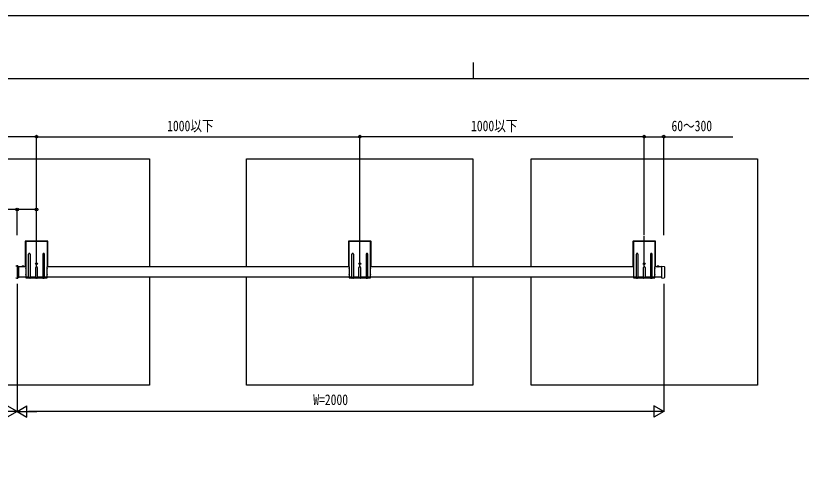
# Model space of a CAD drawing. Units: millimetres, scale not verified. Extents: x -4205 to 4205, y -2970 to 2970.
# Drawn here: x -1420 to 1010, y 1570 to 2970 of the extents above; entities that cross this region are included whole.
import ezdxf
from ezdxf.enums import TextEntityAlignment as Align

# ---------------------------------------------------------------- set-up
doc = ezdxf.new("R2010")
doc.units = ezdxf.units.MM
doc.header["$LTSCALE"] = 16
for name, color, linetype in [('0-3_YKK_12', 2, 'Continuous'), ('0-4_YKK_A1', 4, 'Continuous'), ('0-5_YKK_D', 6, 'Continuous'), ('0-6_YKK_ZWAK', 7, 'Continuous')]:
    doc.layers.add(name, color=color, linetype=linetype)
doc.styles.add('ＭＳ ゴシック', font='')
doc.styles.get('ＭＳ ゴシック').set_extended_font_data('MS Gothic')

msp = doc.modelspace()

# ---------------------------------------------------------------- linework, layer by layer
at = {"layer": '0-3_YKK_12'}
for p, q in [((-1355.56, 2192.77), (-1355.56, 2287.77)), ((-355.56, 2192.77), (-355.56, 2287.77)), ((524.34, 2192.77), (524.34, 2287.77)), ((-1415.56, 2197.97), (-1415.56, 2155.57))]:
    msp.add_line(p, q, dxfattribs=at)
at = {"layer": '0-4_YKK_A1'}
for p, q in [((-1390.56, 2271.27), (-1390.56, 2194.77)), ((-1322.06, 2272.77), (-1389.06, 2272.77)), ((-1389.06, 2270.27), (-1389.06, 2193.27)), ((-1323.06, 2271.27), (-1388.06, 2271.27)), ((-1322.06, 2193.27), (-1322.06, 2270.27)), ((-1320.56, 2194.77), (-1320.56, 2271.27)), ((-390.56, 2271.27), (-390.56, 2194.77)), ((-322.06, 2272.77), (-389.06, 2272.77)), ((-389.06, 2270.27), (-389.06, 2193.27)), ((-323.06, 2271.27), (-388.06, 2271.27)), ((-322.06, 2193.27), (-322.06, 2270.27)), ((-320.56, 2194.77), (-320.56, 2271.27)), ((489.34, 2271.27), (489.34, 2194.77)), ((557.84, 2272.77), (490.84, 2272.77)), ((490.84, 2270.27), (490.84, 2193.27)), ((556.84, 2271.27), (491.84, 2271.27)), ((557.84, 2193.27), (557.84, 2270.27)), ((559.34, 2194.77), (559.34, 2271.27)), ((-1380.06, 2159.27), (-1380.06, 2232.27)), ((-1375.06, 2232.27), (-1375.06, 2159.27)), ((-1336.06, 2232.27), (-1336.06, 2159.27)), ((-1331.06, 2159.27), (-1331.06, 2232.27)), ((-380.06, 2159.27), (-380.06, 2232.27)), ((-375.06, 2232.27), (-375.06, 2159.27)), ((-336.06, 2232.27), (-336.06, 2159.27)), ((-331.06, 2159.27), (-331.06, 2232.27)), ((499.84, 2159.27), (499.84, 2232.27)), ((504.84, 2232.27), (504.84, 2159.27)), ((543.84, 2232.27), (543.84, 2159.27)), ((548.84, 2159.27), (548.84, 2232.27)), ((-1415.56, 2195.02), (-1419.87, 2194.76)), ((-1415.56, 2194.03), (-1415.56, 2159.52)), ((-1388.56, 2192.77), (-1411.06, 2192.77)), ((-1392.86, 2193.29), (-1402.26, 2193.29)), ((-1402.26, 2192.77), (-1402.26, 2193.29)), ((-1392.86, 2192.77), (-1402.26, 2192.77)), ((-1399.66, 2194.93), (-1398.71, 2192.98)), ((-1395.56, 2192.77), (-1399.56, 2192.77)), ((-1395.46, 2194.93), (-1396.41, 2192.98)), ((-1392.86, 2192.77), (-1392.86, 2193.29)), ((-1388.56, 2192.77), (-1390.56, 2194.77)), ((-1388.56, 2192.77), (-1388.56, 2189.23)), ((-1388.56, 2188.32), (-1388.56, 2170.23)), ((-1358.06, 2159.27), (-1358.06, 2191.47)), ((-1353.06, 2191.47), (-1353.06, 2159.27)), ((-1320.56, 2194.77), (-1322.56, 2192.77)), ((-388.56, 2192.77), (-1322.56, 2192.77)), ((-1322.56, 2189.23), (-1322.56, 2192.77)), ((-1322.56, 2170.23), (-1322.56, 2188.32)), ((-388.56, 2192.77), (-390.56, 2194.77)), ((-388.56, 2192.77), (-388.56, 2189.23)), ((-388.56, 2188.32), (-388.56, 2170.23)), ((-358.06, 2159.27), (-358.06, 2191.47)), ((-353.06, 2191.47), (-353.06, 2159.27)), ((-320.56, 2194.77), (-322.56, 2192.77)), ((491.34, 2192.77), (-322.56, 2192.77)), ((-322.56, 2189.23), (-322.56, 2192.77)), ((-322.56, 2170.23), (-322.56, 2188.32)), ((491.34, 2192.77), (489.34, 2194.77)), ((491.34, 2192.77), (491.34, 2189.23)), ((491.34, 2188.32), (491.34, 2170.23)), ((521.84, 2159.27), (521.84, 2191.47)), ((526.84, 2191.47), (526.84, 2159.27)), ((559.34, 2194.77), (557.34, 2192.77)), ((578.44, 2192.77), (557.34, 2192.77)), ((557.34, 2189.23), (557.34, 2192.77)), ((557.34, 2170.23), (557.34, 2188.32)), ((571.64, 2193.29), (562.24, 2193.29)), ((562.24, 2192.77), (562.24, 2193.29)), ((571.64, 2192.77), (562.24, 2192.77)), ((568.94, 2192.77), (564.94, 2192.77)), ((571.64, 2192.77), (571.64, 2193.29)), ((578.44, 2194.02), (578.44, 2194.71)), ((578.44, 2159.52), (578.44, 2194.02)), ((578.76, 2195.01), (585.5, 2194.59)), ((586.44, 2193.59), (586.44, 2159.95)), ((-1388.56, 2169.32), (-1388.56, 2159.27)), ((-1322.56, 2159.27), (-1322.56, 2169.32)), ((-388.56, 2169.32), (-388.56, 2159.27)), ((-322.56, 2159.27), (-322.56, 2169.32)), ((491.34, 2169.32), (491.34, 2159.27)), ((557.34, 2159.27), (557.34, 2169.32)), ((-1419.87, 2158.79), (-1415.56, 2158.52)), ((-1415.56, 2158.52), (-1415.56, 2159.52)), ((-1411.24, 2158.79), (-1415.56, 2158.52)), ((-1388.56, 2160.77), (-1411.06, 2160.77)), ((-1411.06, 2159.79), (-1411.06, 2158.99)), ((-1379.06, 2160.77), (-1388.56, 2160.77)), ((-1388.56, 2159.27), (-1380.06, 2159.27)), ((-1376.06, 2158.27), (-1379.06, 2158.27)), ((-1377.06, 2159.77), (-1378.06, 2159.77)), ((-1357.06, 2160.77), (-1376.06, 2160.77)), ((-1375.06, 2159.27), (-1358.06, 2159.27)), ((-1354.06, 2158.27), (-1357.06, 2158.27)), ((-1355.06, 2159.77), (-1356.06, 2159.77)), ((-1335.06, 2160.77), (-1354.06, 2160.77)), ((-1353.06, 2159.27), (-1336.06, 2159.27)), ((-1335.06, 2158.27), (-1332.06, 2158.27)), ((-1333.06, 2159.77), (-1334.06, 2159.77)), ((-1322.56, 2160.77), (-1332.06, 2160.77)), ((-1331.06, 2159.27), (-1322.56, 2159.27)), ((-388.56, 2160.77), (-1322.56, 2160.77)), ((-379.06, 2160.77), (-388.56, 2160.77)), ((-388.56, 2159.27), (-380.06, 2159.27)), ((-376.06, 2158.27), (-379.06, 2158.27)), ((-377.06, 2159.77), (-378.06, 2159.77)), ((-357.06, 2160.77), (-376.06, 2160.77)), ((-375.06, 2159.27), (-358.06, 2159.27)), ((-354.06, 2158.27), (-357.06, 2158.27)), ((-355.06, 2159.77), (-356.06, 2159.77)), ((-335.06, 2160.77), (-354.06, 2160.77)), ((-353.06, 2159.27), (-336.06, 2159.27)), ((-335.06, 2158.27), (-332.06, 2158.27)), ((-333.06, 2159.77), (-334.06, 2159.77)), ((-322.56, 2160.77), (-332.06, 2160.77)), ((-331.06, 2159.27), (-322.56, 2159.27)), ((491.34, 2160.77), (-322.56, 2160.77)), ((500.84, 2160.77), (491.34, 2160.77)), ((491.34, 2159.27), (499.84, 2159.27)), ((503.84, 2158.27), (500.84, 2158.27)), ((502.84, 2159.77), (501.84, 2159.77)), ((522.84, 2160.77), (503.84, 2160.77)), ((504.84, 2159.27), (521.84, 2159.27)), ((525.84, 2158.27), (522.84, 2158.27)), ((524.84, 2159.77), (523.84, 2159.77)), ((544.84, 2160.77), (525.84, 2160.77)), ((526.84, 2159.27), (543.84, 2159.27)), ((544.84, 2158.27), (547.84, 2158.27)), ((546.84, 2159.77), (545.84, 2159.77)), ((557.34, 2160.77), (547.84, 2160.77)), ((548.84, 2159.27), (557.34, 2159.27)), ((578.44, 2160.77), (557.34, 2160.77)), ((578.44, 2158.84), (578.44, 2159.52)), ((578.76, 2158.54), (585.5, 2158.96))]:
    msp.add_line(p, q, dxfattribs=at)
for points in [[(-1705.56, 2192.77), (-1705.56, 2526.77), (-1005.56, 2526.77), (-1005.56, 2192.77)], [(-705.56, 2192.77), (-705.56, 2526.77), (-5.56, 2526.77), (-5.56, 2192.77)], [(174.34, 2192.77), (174.34, 2526.77), (874.34, 2526.77), (874.34, 1826.77), (174.34, 1826.77), (174.34, 2160.77)], [(-1415.56, 2194.03), (-1415.56, 2195.02), (-1411.24, 2194.76)], [(-1411.06, 2194.56), (-1411.06, 2193.76), (-1411.06, 2159.79)], [(564.84, 2194.93), (565.79, 2192.98), (566.94, 2192.37)], [(569.04, 2194.93), (568.09, 2192.98), (566.94, 2192.37)], [(-1005.56, 2160.77), (-1005.56, 1826.77), (-1705.56, 1826.77), (-1705.56, 2160.77)], [(-5.56, 2160.77), (-5.56, 1826.77), (-705.56, 1826.77), (-705.56, 2160.77)]]:
    msp.add_lwpolyline(points, dxfattribs=at)
for centre in [(-1355.56, 2202.77), (-355.56, 2202.77), (524.34, 2202.77)]:
    msp.add_circle(centre, 2.75, dxfattribs=at)
for centre, radius, start, end in [((-1389.06, 2271.27), 1.5, 90, 180), ((-1388.06, 2270.27), 1, 90, 180), ((-1323.06, 2270.27), 1, 0, 90), ((-1322.06, 2271.27), 1.5, 0, 90), ((-389.06, 2271.27), 1.5, 90, 180), ((-388.06, 2270.27), 1, 90, 180), ((-323.06, 2270.27), 1, 0, 90), ((-322.06, 2271.27), 1.5, 0, 90), ((490.84, 2271.27), 1.5, 90, 180), ((491.84, 2270.27), 1, 90, 180), ((556.84, 2270.27), 1, 0, 90), ((557.84, 2271.27), 1.5, 0, 90), ((-1377.56, 2232.27), 2.5, 0, 180), ((-1333.56, 2232.27), 2.5, 0, 180), ((-377.56, 2232.27), 2.5, 0, 180), ((-333.56, 2232.27), 2.5, 0, 180), ((502.34, 2232.27), 2.5, 0, 180), ((546.34, 2232.27), 2.5, 0, 180), ((-1411.26, 2194.56), 0.2, 0, 86.5), ((-1397.56, 2188.73), 6.55, 44.12696, 135.87304), ((-1388.76, 2188.77), 0.5, 293.57818, 66.42182), ((-1355.56, 2191.47), 2.5, 0, 180), ((-1322.36, 2188.77), 0.5, 113.57818, 246.42182), ((-388.76, 2188.77), 0.5, 293.57818, 66.42182), ((-355.56, 2191.47), 2.5, 0, 180), ((-322.36, 2188.77), 0.5, 113.57818, 246.42182), ((491.14, 2188.77), 0.5, 293.57818, 66.42182), ((524.34, 2191.47), 2.5, 0, 180), ((557.54, 2188.77), 0.5, 113.57818, 246.42182), ((566.94, 2188.73), 6.55, 44.12696, 135.87304), ((578.74, 2194.71), 0.3, 86.5, 180), ((585.44, 2193.59), 1, 0, 86.5), ((-1388.76, 2169.77), 0.5, 293.57818, 66.42182), ((-1322.36, 2169.77), 0.5, 113.57818, 246.42182), ((-388.76, 2169.77), 0.5, 293.57818, 66.42182), ((-322.36, 2169.77), 0.5, 113.57818, 246.42182), ((491.14, 2169.77), 0.5, 293.57818, 66.42182), ((557.54, 2169.77), 0.5, 113.57818, 246.42182), ((-1411.26, 2158.99), 0.2, 273.5, 0), ((-1379.06, 2159.27), 1, 180, 270), ((-1378.06, 2160.77), 1, 180, 270), ((-1377.06, 2160.77), 1, 270, 0), ((-1376.06, 2159.27), 1, 270, 0), ((-1357.06, 2159.27), 1, 180, 270), ((-1356.06, 2160.77), 1, 180, 270), ((-1355.06, 2160.77), 1, 270, 0), ((-1354.06, 2159.27), 1, 270, 0), ((-1335.06, 2159.27), 1, 180, 270), ((-1334.06, 2160.77), 1, 180, 270), ((-1333.06, 2160.77), 1, 270, 0), ((-1332.06, 2159.27), 1, 270, 0), ((-379.06, 2159.27), 1, 180, 270), ((-378.06, 2160.77), 1, 180, 270), ((-377.06, 2160.77), 1, 270, 0), ((-376.06, 2159.27), 1, 270, 0), ((-357.06, 2159.27), 1, 180, 270), ((-356.06, 2160.77), 1, 180, 270), ((-355.06, 2160.77), 1, 270, 0), ((-354.06, 2159.27), 1, 270, 0), ((-335.06, 2159.27), 1, 180, 270), ((-334.06, 2160.77), 1, 180, 270), ((-333.06, 2160.77), 1, 270, 0), ((-332.06, 2159.27), 1, 270, 0), ((500.84, 2159.27), 1, 180, 270), ((501.84, 2160.77), 1, 180, 270), ((502.84, 2160.77), 1, 270, 0), ((503.84, 2159.27), 1, 270, 0), ((522.84, 2159.27), 1, 180, 270), ((523.84, 2160.77), 1, 180, 270), ((524.84, 2160.77), 1, 270, 0), ((525.84, 2159.27), 1, 270, 0), ((544.84, 2159.27), 1, 180, 270), ((545.84, 2160.77), 1, 180, 270), ((546.84, 2160.77), 1, 270, 0), ((547.84, 2159.27), 1, 270, 0), ((578.74, 2158.84), 0.3, 180, 273.5), ((585.44, 2159.95), 1, 273.5, 0)]:
    msp.add_arc(centre, radius, start, end, dxfattribs=at)
at = {"layer": '0-5_YKK_D'}
for p, q in [((-1355.56, 2595.77), (-2355.56, 2595.77)), ((-1355.56, 2290.77), (-1355.56, 2596.77)), ((-1355.56, 2288.77), (-1355.56, 2596.77)), ((-1355.56, 2595.77), (-355.56, 2595.77)), ((-355.56, 2288.77), (-355.56, 2596.77)), ((-355.56, 2288.77), (-355.56, 2596.77)), ((524.34, 2595.77), (-355.56, 2595.77)), ((524.34, 2290.77), (524.34, 2596.77)), ((524.34, 2290.77), (524.34, 2596.77)), ((584.44, 2290.77), (584.44, 2596.77)), ((-1415.56, 2290.77), (-1415.56, 2371.77)), ((-1355.56, 2290.77), (-1355.56, 2371.77)), ((-1415.56, 2140.77), (-1415.56, 1744.77)), ((-1415.56, 2140.77), (-1415.56, 1744.77)), ((584.44, 2140.77), (584.44, 1744.77)), ((-1415.56, 1745.77), (-1445.87, 1763.27)), ((-1415.56, 1745.77), (-1385.25, 1763.27)), ((-1385.25, 1728.27), (-1385.25, 1763.27)), ((584.44, 1745.77), (554.13, 1763.27)), ((554.13, 1763.27), (554.13, 1728.27)), ((-1415.56, 1745.77), (-1476.18, 1745.77)), ((-1415.56, 1745.77), (-1445.87, 1728.27)), ((-1415.56, 1745.77), (-1385.25, 1728.27)), ((-1415.56, 1745.77), (-1354.93, 1745.77)), ((549.44, 1745.77), (-1380.56, 1745.77)), ((584.44, 1745.77), (523.82, 1745.77)), ((584.44, 1745.77), (554.13, 1728.27))]:
    msp.add_line(p, q, dxfattribs=at)
for points in [[(524.34, 2595.77), (584.44, 2595.77), (797.84, 2595.77)], [(-1355.56, 2370.77), (-1415.56, 2370.77), (-1628.96, 2370.77)]]:
    msp.add_lwpolyline(points, dxfattribs=at)
for centre in [(-1355.56, 2595.77), (-1355.56, 2595.77), (-355.56, 2595.77), (-355.56, 2595.77), (524.34, 2595.77), (524.34, 2595.77), (584.44, 2595.77), (-1415.56, 2370.77), (-1355.56, 2370.77)]:
    msp.add_circle(centre, 4.25, dxfattribs=at)
at = {"layer": '0-6_YKK_ZWAK'}
for p, q in [((-4.98, 2825), (-4.98, 2775)), ((3895.02, 2775), (-3904.98, 2775))]:
    msp.add_line(p, q, dxfattribs=at)
msp.add_lwpolyline([(-4205, -2970), (4205, -2970), (4205, 2970), (-4205, 2970)], close=True, dxfattribs=at)

# ---------------------------------------------------------------- texts
at = {"layer": '0-5_YKK_D', "style": 'ＭＳ ゴシック', "width": 0.8}
for s, p in [('1000以下', (-951.56, 2602.77)), ('1000以下', (-11.61, 2602.77)), ('60～300', (608.44, 2602.77)), ('W=2000', (-499.56, 1755.77))]:
    msp.add_text(s, height=32.99, dxfattribs=at).set_placement(p, align=Align.BOTTOM_LEFT)

doc.saveas('drawing.dxf')
